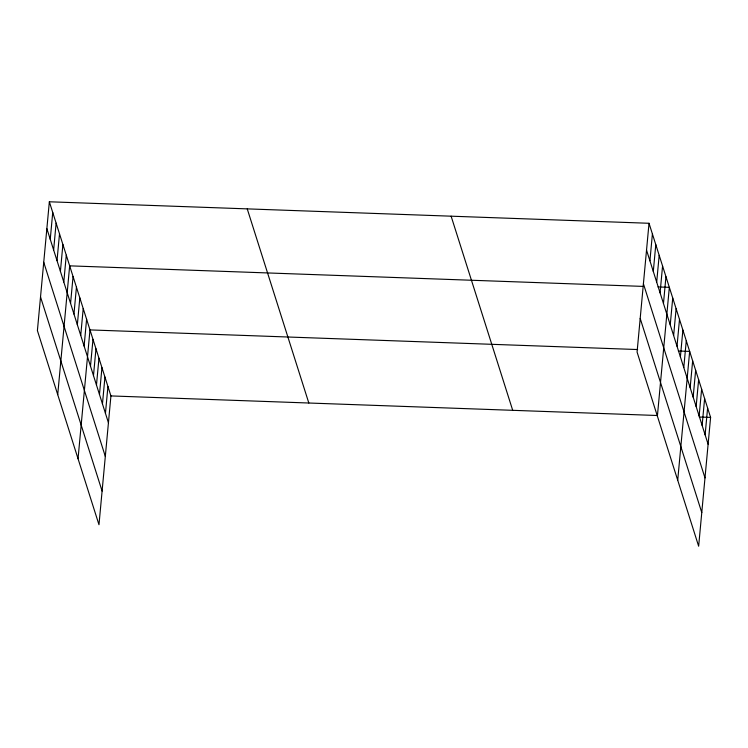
<?xml version="1.0" encoding="UTF-8"?>
<svg xmlns="http://www.w3.org/2000/svg" width="748" height="748" viewBox="0 0 748 748"><rect width="100%" height="100%" fill="white"/><g stroke="black" fill="none" stroke-linecap="round" stroke-linejoin="round"><path stroke-width="1.12" d="M49.349 201.782L37.4 330.588L98.979 524.722L110.928 395.926L49.349 201.782L649.021 223.278L710.6 417.412L698.651 546.218L637.072 352.074L649.021 223.278M50.247 239.304L52.734 212.46M53.632 249.982L56.119 223.138M57.016 260.659L59.513 233.815M60.41 271.337L62.897 244.493M63.795 282.015L66.282 255.171M57.718 394.654L69.667 265.849L643.336 286.409M70.564 303.37L73.061 276.526M73.949 314.048L76.446 287.204M77.343 324.726L79.83 297.882M80.728 335.403L83.215 308.559M84.113 346.081L86.6 319.237M78.044 458.711L89.994 329.915L637.642 349.54M90.489 366.183L92.986 339.349M93.481 375.618L95.968 348.774M96.473 385.042L98.96 358.208M99.465 394.476L101.952 367.633M102.457 403.901L104.944 377.067M105.449 413.335L107.936 386.492M649.919 260.8L652.406 233.956M653.303 271.477L655.79 244.633M656.688 282.155L659.184 255.311M660.082 292.833L662.569 265.989M663.467 303.51L665.954 276.666M657.389 416.14L669.338 287.344L658.034 286.942M670.236 324.856L672.733 298.022M673.63 335.534L676.117 308.7M677.015 346.212L679.502 319.377M680.4 356.889L682.887 330.055M683.784 367.567L686.281 340.733M677.716 480.207L689.665 351.41L678.352 350.999M690.161 387.679L692.657 360.835M693.153 397.104L695.649 370.269M696.145 406.538L698.632 379.694M699.137 415.963L701.624 389.128M702.129 425.397L704.616 398.553M705.121 434.822L707.608 407.987M110.928 395.926L657.455 415.505M699.296 417.01L710.6 417.412M646.534 250.122L708.113 444.256M643.411 283.763L704.99 477.897M640.195 318.433L701.774 512.567M451.128 216.191L512.707 410.325M247.242 208.879L308.821 403.013M46.862 228.626L108.441 422.76M43.739 262.277L105.318 456.411M40.523 296.937L102.102 491.071"/></g></svg>
